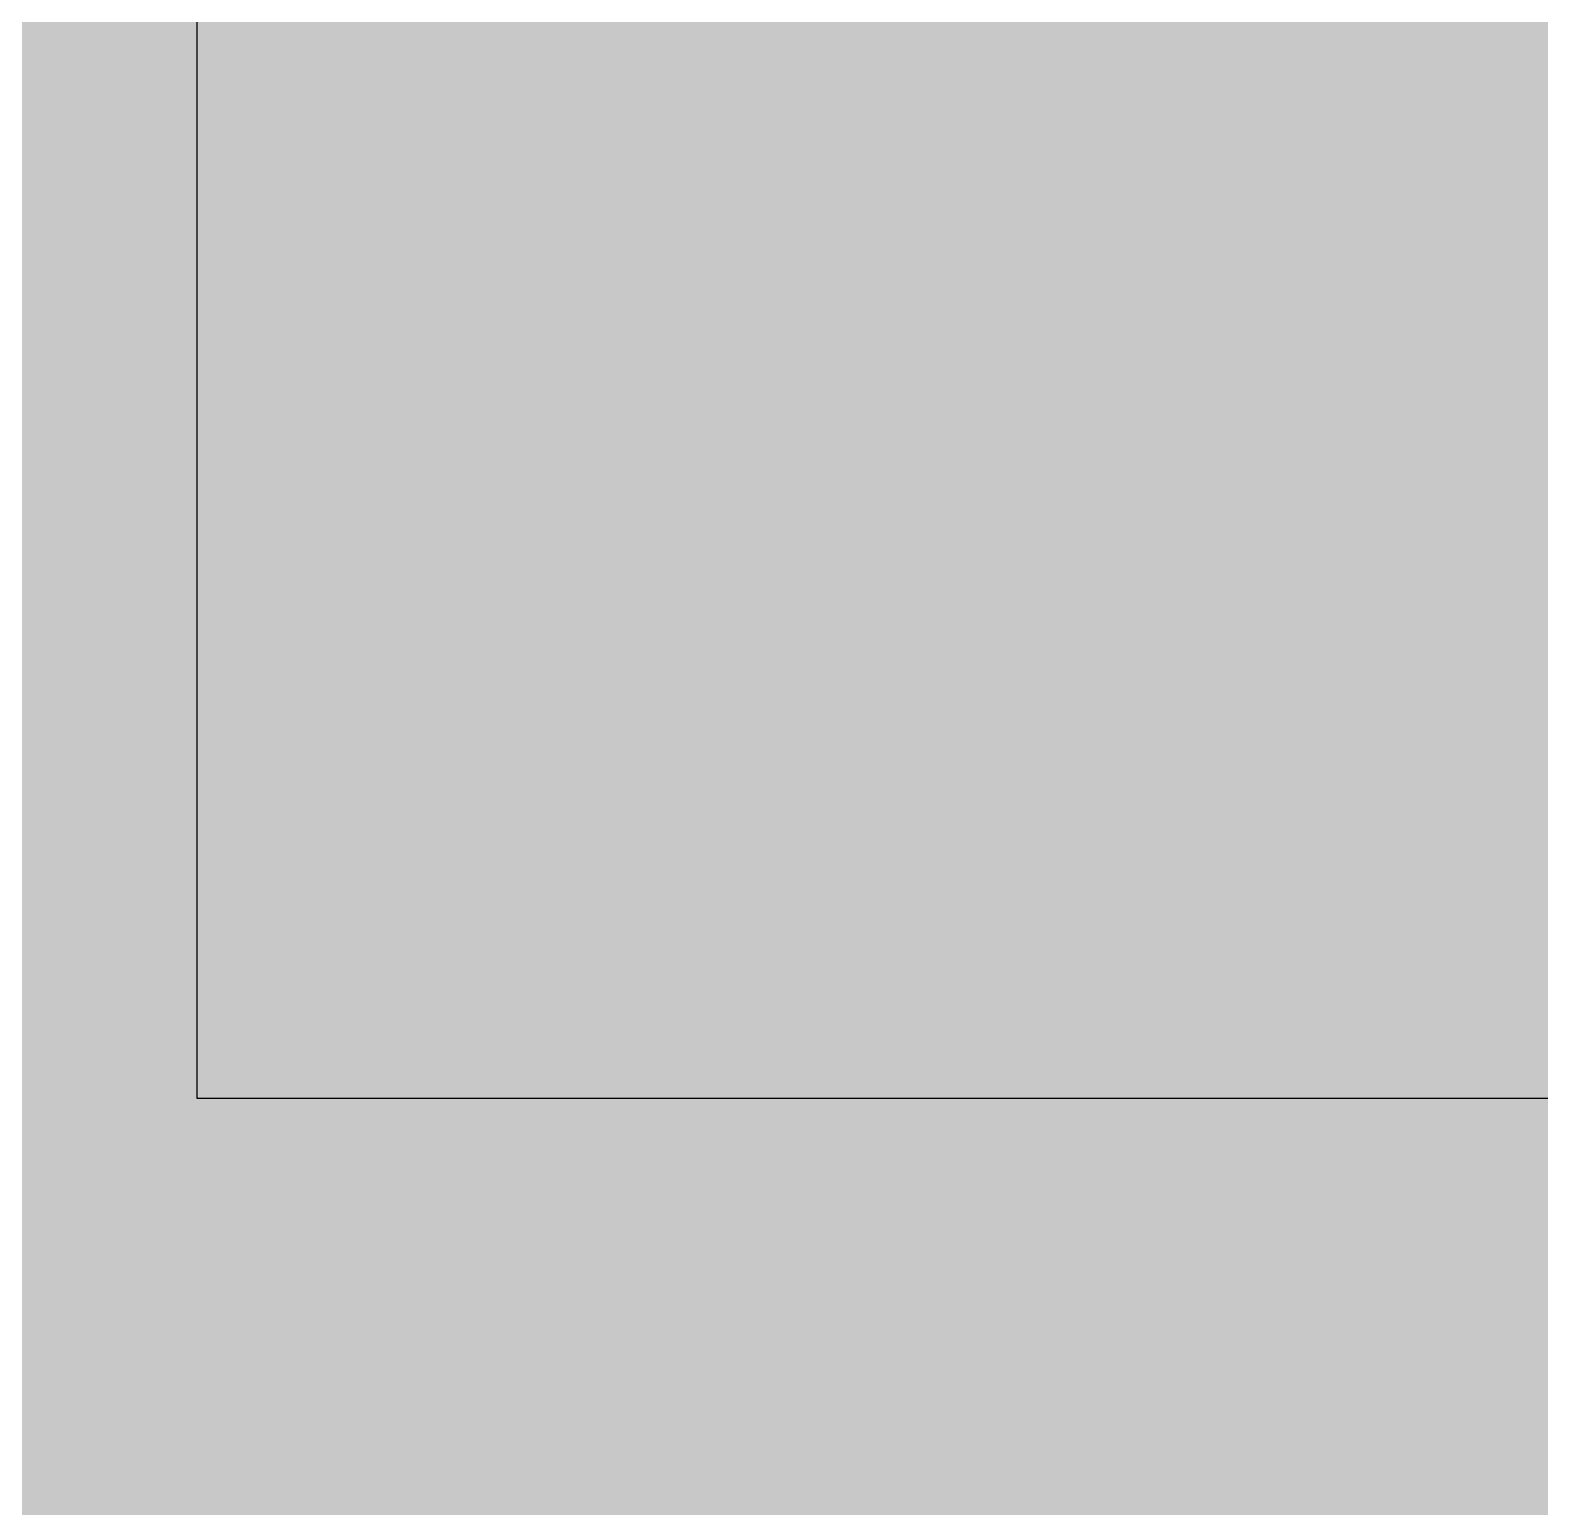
# Model space of a CAD drawing. Header units: inches. Extents: x 20139 to 37433, y -23296 to -20170.
# Drawn here: x 31317.7688 to 31318.1572, y -22301.7204 to -22301.3404 of the extents above; entities that cross this region are included whole.
import ezdxf

# ---------------------------------------------------------------- set-up
doc = ezdxf.new("R2010")
doc.units = ezdxf.units.IN
doc.header["$MEASUREMENT"] = 0
doc.layers.add('A-WALL', color=113, linetype='Continuous', lineweight=9)
doc.layers.add('S-BEAM', color=12, linetype='Continuous', lineweight=9)

# ---------------------------------------------------------------- blocks, each defined once
blk = doc.blocks.new('Dimension Lumber - 2x8-V123-Level 1')
at = {"layer": 'S-BEAM'}
h = blk.add_hatch(color=256, dxfattribs=at)
h.paths.add_polyline_path([(22078.49485, -22302.55281), (22129.45307, -22302.55281), (22129.45307, -22301.05281), (22069.64023, -22301.05281), (22069.64023, -22302.55281)], flags=0)
h.paths.add_polyline_path([(22012.64672, -22302.55281), (22057.51523, -22302.55281), (22057.51523, -22301.92781), (22061.51523, -22301.92781), (22061.51523, -22302.55281), (22061.64023, -22302.55281), (22061.64023, -22301.05281), (22060.92763, -22301.05281), (22060.92763, -22301.61531), (22059.35283, -22301.61531), (22059.35283, -22301.05281), (22012.64672, -22301.05281), (22012.64672, -22301.92781)], flags=0)
blk.add_hatch(color=256, dxfattribs=at).paths.add_polyline_path([(22060.92763, -22301.61531), (22060.92763, -22301.05281), (22059.35283, -22301.05281), (22059.35283, -22301.61531)], flags=0)

msp = doc.modelspace()

# ---------------------------------------------------------------- hatches: boundary and pattern name
at = {"layer": 'A-WALL', "transparency": 33554649}
msp.add_hatch(color=256, dxfattribs=at).paths.add_polyline_path([(31317.81179, -22301.61531), (31319.38659, -22301.61531), (31319.38659, -21901.99031), (31317.81179, -21901.99031), (31317.81179, -22259.22812)], flags=0)

# ---------------------------------------------------------------- linework, layer by layer
at = {"layer": 'A-WALL', "lineweight": 25}
for p, q in [((31317.81179, -22301.61531), (31317.81179, -21901.99031)), ((31319.38659, -22301.61531), (31317.81179, -22301.61531))]:
    msp.add_line(p, q, dxfattribs=at)

# ---------------------------------------------------------------- block references
at = {"layer": 'S-BEAM'}
msp.add_blockref('Dimension Lumber - 2x8-V123-Level 1', (9258.45897, 0), dxfattribs=at)

doc.saveas('drawing.dxf')
